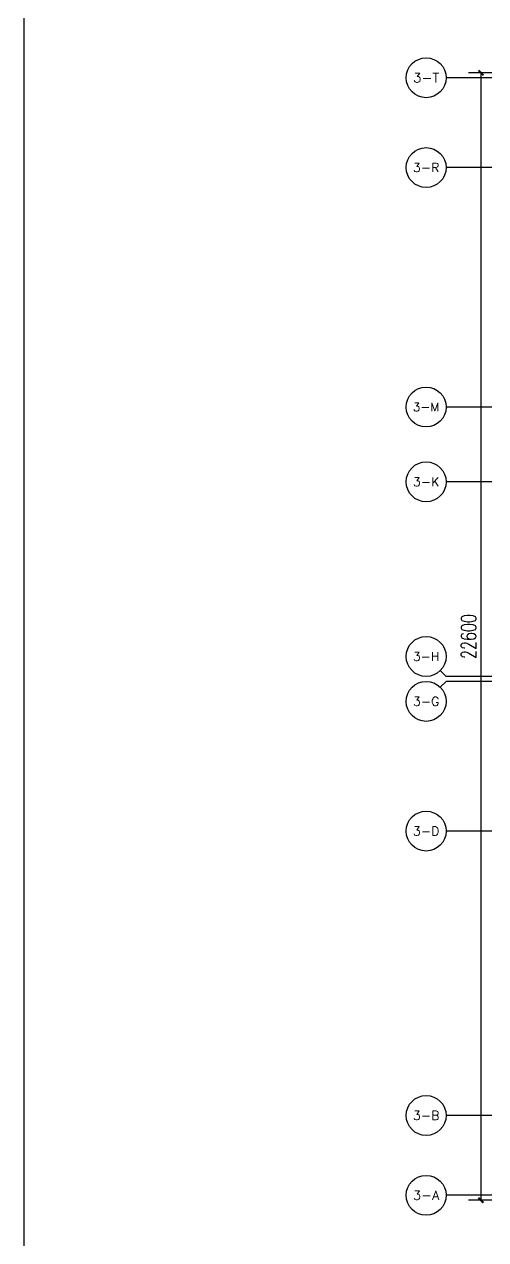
# Model space of a CAD drawing. Extents: x -129588 to 17450, y 1144 to 109436.
# Drawn here: x -57443 to -48195, y 72708 to 97069 of the extents above; entities that cross this region are included whole.
import ezdxf
from ezdxf.enums import TextEntityAlignment as Align

# ---------------------------------------------------------------- set-up
doc = ezdxf.new("R2010")
doc.units = 0
doc.header["$LTSCALE"] = 1000
doc.header["$MEASUREMENT"] = 0
doc.layers.add('AXIS', color=3, linetype='Continuous')
doc.layers.add('AXIS_TEXT', color=7, linetype='Continuous')
doc.styles.add('_TCH_AXIS', font='COMPLEX', dxfattribs={"bigfont": 'GBCBIG'})
doc.styles.add('_TCH_DIM_T3', font='SIMPLEX.shx', dxfattribs={"width": 0.705882, "bigfont": 'GBCBIG.shx'})
doc.styles.add('COMPLEX', font='COMPLEX')
doc.dimstyles.new('_TCH_ARCH&&100', dxfattribs={"dimtxt": 297.5, "dimasz": 100, "dimexe": 250, "dimexo": 300, "dimgap": 100, "dimtad": 1, "dimdec": 0, "dimzin": 0, "dimdsep": 46, "dimtxsty": '_TCH_DIM_T3', "dimblk": 'ARCHTICK', "dimcen": 0.09, "dimclrt": 7, "dimazin": 2, "dimtfac": 1, "dimtdec": 0, "dimtix": 1, "dimtmove": 2, "dimatfit": 3, "dimfxl": 0, "dimtolj": 1, "dimtzin": 0, "dimarcsym": 0})

# ---------------------------------------------------------------- blocks, each defined once
blk = doc.blocks.new('_ArchTick')
at = {"color": 0, "linetype": 'ByBlock', "const_width": 0.4}
blk.add_lwpolyline([(-0.5, -0.5), (0.5, 0.5)], dxfattribs=at)
blk = doc.blocks.new('*D846')
at = {"layer": 'AXIS', "color": 0, "lineweight": -2, "transparency": 16777216}
for p, q in [((-47152, 96098), (-48539, 96098)), ((-48289, 73498), (-48289, 96098)), ((-47152, 73498), (-48539, 73498))]:
    blk.add_line(p, q, dxfattribs=at)
at = {"layer": 'Defpoints', "color": 0, "transparency": 16777216}
for p in [(-48289, 96098), (-46852, 96098), (-46852, 73498)]:
    blk.add_point(p, dxfattribs=at)
at = {"layer": 'AXIS', "color": 0, "lineweight": -2, "transparency": 16777216, "xscale": 100, "yscale": 100, "zscale": 100}
for p, rotation in [((-48289, 96098), 90), ((-48289, 73498), 270)]:
    blk.add_blockref('_ArchTick', p, dxfattribs=dict(at, rotation=rotation))
at = {"layer": 'AXIS', "color": 7, "transparency": 16777216, "insert": (-48537, 84798), "char_height": 297.5, "attachment_point": 5, "rotation": 90, "style": '_TCH_DIM_T3'}
blk.add_mtext('\\A1;22600', dxfattribs=at)
blk = doc.blocks.new('_AXISO')
blk.add_circle((0, 0), 0.5)
at = {"layer": 'AXIS_TEXT', "style": 'COMPLEX', "width": 1.041667}
blk.add_attdef('A', text='', height=0.56, dxfattribs=at).set_placement((-0.25, -0.28), (0.25, -0.28), align=Align.FIT)

msp = doc.modelspace()

# ---------------------------------------------------------------- linework, layer by layer
msp.add_lwpolyline([(-57443, 109435.5), (17450, 109435.5), (17450, 55290), (-57443, 55290)], close=True)
at = {"layer": 'AXIS'}
for p, q in [((-44988.6, 95998.2), (-48988.6, 95998.2)), ((-44988.6, 94198.2), (-48988.6, 94198.2)), ((-44988.6, 89398.2), (-48988.6, 89398.2)), ((-44988.6, 87898.2), (-48988.6, 87898.2)), ((-49105.7, 84115.4), (-48988.6, 83998.2)), ((-49105.7, 83781.1), (-48988.6, 83898.2)), ((-44988.6, 83998.2), (-48988.6, 83998.2)), ((-44988.6, 83898.2), (-48988.6, 83898.2)), ((-44988.6, 80898.2), (-48988.6, 80898.2)), ((-44988.6, 75198.2), (-48988.6, 75198.2)), ((-44988.6, 73598.2), (-48988.6, 73598.2))]:
    msp.add_line(p, q, dxfattribs=at)

# ---------------------------------------------------------------- block references
ref = msp.add_blockref('_AXISO', (-49388.6, 95998.2), dxfattribs=dict(at, xscale=800, yscale=800, zscale=800))
ref.add_attrib('A', '3-T', dxfattribs={"layer": 'AXIS_TEXT', "height": 185, "style": '_TCH_AXIS'}).set_placement((-49652.9, 95905.7), (-49124.3, 95905.7), align=Align.FIT)
ref = msp.add_blockref('_AXISO', (-49388.6, 94198.2), dxfattribs=dict(at, xscale=800, yscale=800, zscale=800))
ref.add_attrib('A', '3-R', dxfattribs={"layer": 'AXIS_TEXT', "height": 177.09, "style": '_TCH_AXIS'}).set_placement((-49654.2, 94109.7), (-49122.9, 94109.7), align=Align.FIT)
ref = msp.add_blockref('_AXISO', (-49388.6, 89398.2), dxfattribs=dict(at, xscale=800, yscale=800, zscale=800))
ref.add_attrib('A', '3-M', dxfattribs={"layer": 'AXIS_TEXT', "height": 169.79, "style": '_TCH_AXIS'}).set_placement((-49655.4, 89313.3), (-49121.8, 89313.3), align=Align.FIT)
ref = msp.add_blockref('_AXISO', (-49388.6, 87898.2), dxfattribs=dict(at, xscale=800, yscale=800, zscale=800))
ref.add_attrib('A', '3-K', dxfattribs={"layer": 'AXIS_TEXT', "height": 174.59, "style": '_TCH_AXIS'}).set_placement((-49654.6, 87810.9), (-49122.5, 87810.9), align=Align.FIT)
ref = msp.add_blockref('_AXISO', (-49388.6, 84398.2), dxfattribs=dict(at, xscale=800, yscale=800, zscale=800))
ref.add_attrib('A', '3-H', dxfattribs={"layer": 'AXIS_TEXT', "height": 172.16, "style": '_TCH_AXIS'}).set_placement((-49655, 84312.2), (-49122.1, 84312.2), align=Align.FIT)
ref = msp.add_blockref('_AXISO', (-49388.6, 83498.2), dxfattribs=dict(at, xscale=800, yscale=800, zscale=800))
ref.add_attrib('A', '3-G', dxfattribs={"layer": 'AXIS_TEXT', "height": 177.09, "style": '_TCH_AXIS'}).set_placement((-49654.2, 83409.7), (-49122.9, 83409.7), align=Align.FIT)
ref = msp.add_blockref('_AXISO', (-49388.6, 80898.2), dxfattribs=dict(at, xscale=800, yscale=800, zscale=800))
ref.add_attrib('A', '3-D', dxfattribs={"layer": 'AXIS_TEXT', "height": 179.65, "style": '_TCH_AXIS'}).set_placement((-49653.8, 80808.4), (-49123.4, 80808.4), align=Align.FIT)
ref = msp.add_blockref('_AXISO', (-49388.6, 75198.2), dxfattribs=dict(at, xscale=800, yscale=800, zscale=800))
ref.add_attrib('A', '3-B', dxfattribs={"layer": 'AXIS_TEXT', "height": 179.65, "style": '_TCH_AXIS'}).set_placement((-49653.8, 75108.4), (-49123.4, 75108.4), align=Align.FIT)
ref = msp.add_blockref('_AXISO', (-49388.6, 73598.2), dxfattribs=dict(at, xscale=800, yscale=800, zscale=800))
ref.add_attrib('A', '3-A', dxfattribs={"layer": 'AXIS_TEXT', "height": 177.09, "style": '_TCH_AXIS'}).set_placement((-49654.2, 73509.7), (-49122.9, 73509.7), align=Align.FIT)

# ---------------------------------------------------------------- dimensions: what is measured, and where the dimension line sits
dim = msp.add_aligned_dim(p1=(-46852.2, 73498.2), p2=(-46852.2, 96098.2), distance=1436.3, dimstyle='_TCH_ARCH&&100', dxfattribs=at)
dim.commit()
dim.dimension.update_dxf_attribs({"geometry": '*D846', "text_midpoint": (-48537.3, 84798.2)})

doc.saveas('drawing.dxf')
